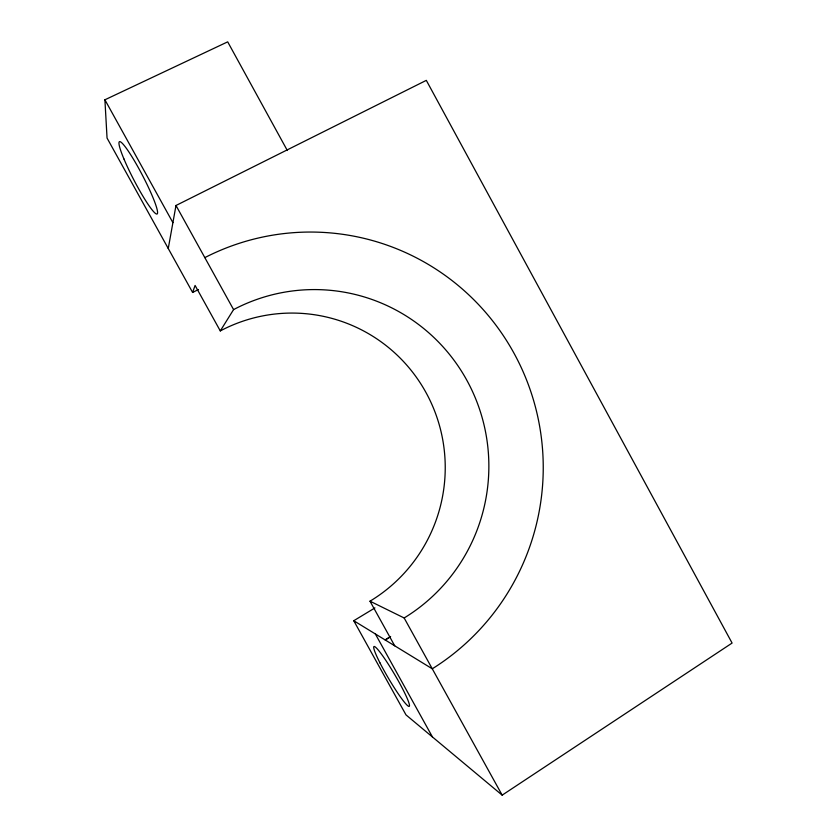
<?xml version="1.0" encoding="UTF-8"?>
<svg xmlns="http://www.w3.org/2000/svg" width="837" height="837" viewBox="0 0 837 837"><rect width="100%" height="100%" fill="white"/><g stroke="black" fill="none" stroke-linecap="round" stroke-linejoin="round"><path stroke-width="1.26" d="M168.258 248.495L175.99 205.483L426.315 80.362L732.093 643.057L502.169 795.15L405.997 714.892L353.758 620.73L374.924 607.924M287.321 150.503L227.695 41.85L104.907 99.791L107.052 138.053L192.615 292.469L195.084 285.427L220.288 330.918A155.138 153.746 -78.4 0 1 425.771 392.155A155.138 153.746 -78.4 0 1 369.996 601.186L394.708 645.798M220.288 330.918L233.575 309.596L175.99 205.483M389.603 637.239L385.177 639.96A199.572 197.93 -74.7 0 0 390.628 636.497M369.996 601.186L404.156 617.968L502.169 795.15M353.758 620.73L432.269 668.794A236.034 233.22 -85.2 0 0 513.583 352.471A236.034 233.22 -85.2 0 0 204.835 257.618M104.907 99.791L172.903 222.642M375.342 633.944L432.457 736.978M192.615 292.469A199.572 197.93 -74.7 0 1 198.453 289.56M233.575 309.596A176.942 174.787 -85.9 0 1 466.617 379.862A176.942 174.787 -85.9 0 1 404.156 617.968M380.008 662.956A34.746 3.63 59.5 0 0 409.178 706.376A34.746 3.63 59.5 0 0 385.522 659.943A34.746 3.63 59.5 0 0 380.008 662.956M123.96 159.009A40.762 4.876 62.5 0 0 156.707 214.052A40.762 4.876 62.5 0 0 134.223 160.495A40.762 4.876 62.5 0 0 123.96 159.009"/></g></svg>
